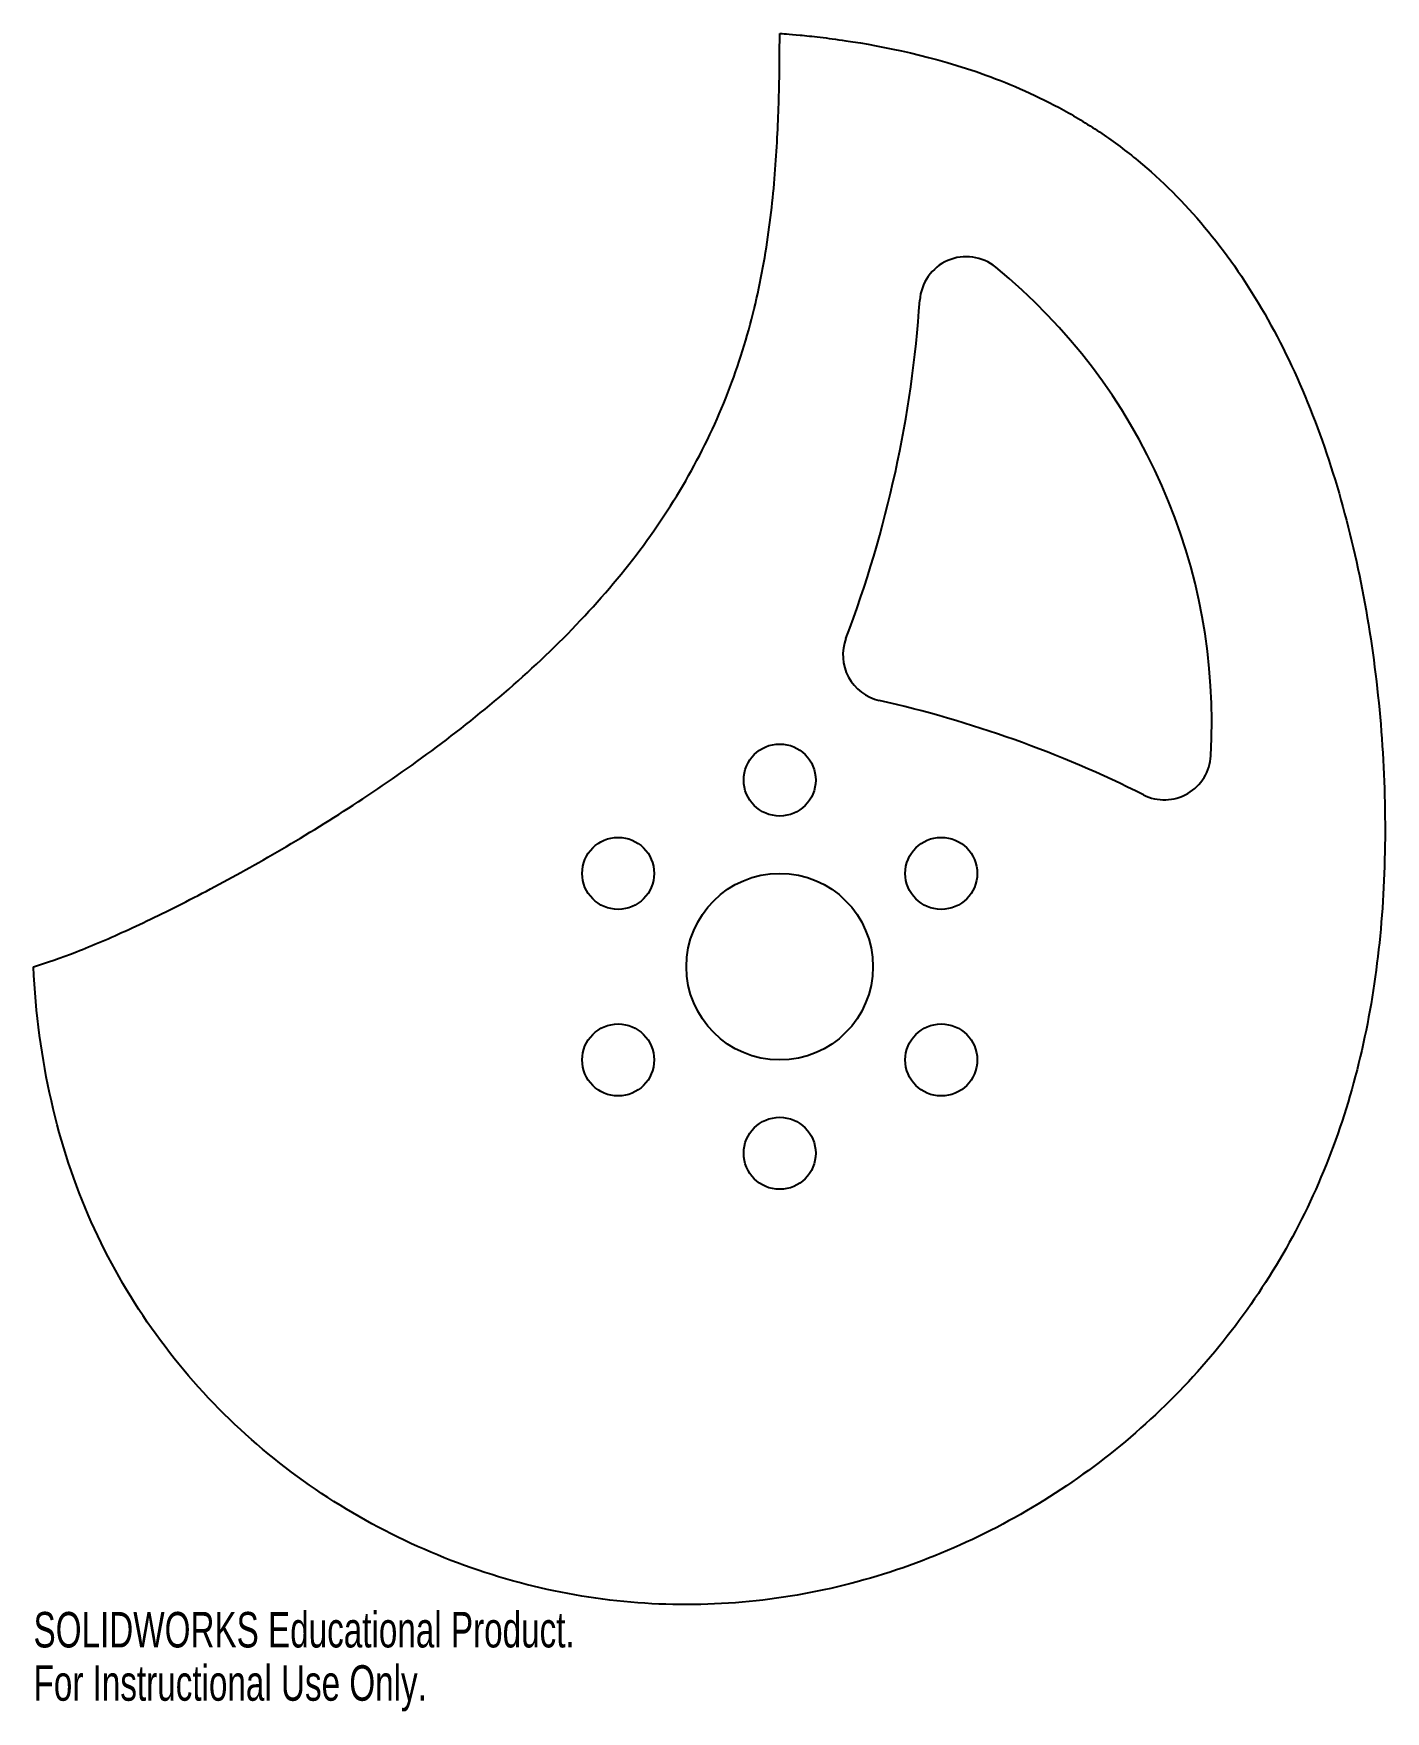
# Model space of a CAD drawing. Header units: inches. Extents: x -4 to 3.25, y -3.99 to 5.
import ezdxf

# ---------------------------------------------------------------- set-up
doc = ezdxf.new("R2010")
doc.units = ezdxf.units.IN
doc.header["$MEASUREMENT"] = 0
doc.styles.add('SLDTEXTSTYLE0', font='TXT', dxfattribs={"width": 0.7})

msp = doc.modelspace()

# ---------------------------------------------------------------- linework, layer by layer
at = {"color": 7, "linetype": 'Continuous', "lineweight": 25}
for centre, radius in [((0, 1), 0.193), ((-0.866, 0.5), 0.193), ((0.866, 0.5), 0.193), ((0, 0), 0.5), ((-0.866, -0.5), 0.193), ((0.866, -0.5), 0.193), ((0, -1), 0.193)]:
    msp.add_circle(centre, radius, dxfattribs=at)
for centre, radius, start, end in [((1.0002, 3.5542), 0.25, 50.77929, 176.15279), ((-0.8333, 1.3078), 3.1496, 356.76541, 50.77929), ((-5.5343, 3.9936), 6.2992, 339.22108, 356.15279), ((0.5889, 1.6702), 0.25, 159.22108, 257.2814), ((-0.8368, -4.6467), 6.2258, 63.41095, 77.2814), ((2.0617, 1.1442), 0.25, 243.41095, 356.76541)]:
    msp.add_arc(centre, radius, start, end, dxfattribs=at)
for points, knots in [([(0, 5), (0.0059, 5), (0.0181, 4.9994), (0.0547, 4.9967), (0.0792, 4.9947), (0.1396, 4.9889), (0.1755, 4.9852), (0.2576, 4.9753), (0.3036, 4.9693), (0.5555, 4.9318), (0.826, 4.8784), (1.1745, 4.7525), (1.2448, 4.7244), (1.3847, 4.6616), (1.4544, 4.627), (1.5919, 4.5509), (1.6598, 4.5094), (1.7927, 4.4193), (1.8577, 4.3707), (2.0476, 4.2141), (2.1672, 4.0953), (2.3887, 3.8306), (2.4906, 3.6847), (2.675, 3.3697), (2.7575, 3.2006), (2.9028, 2.8445), (2.9656, 2.6575), (3.072, 2.2717), (3.1156, 2.0728), (3.1841, 1.6695), (3.209, 1.4651), (3.2406, 1.0564), (3.2473, 0.8523), (3.2418, 0.449), (3.2295, 0.2498), (3.1834, -0.1407), (3.1495, -0.3322), (3.0576, -0.7053), (2.9996, -0.8869), (2.8582, -1.2385), (2.7748, -1.4084), (2.5831, -1.7339), (2.4748, -1.8894), (2.235, -2.1832), (2.1036, -2.3215), (1.8199, -2.5778), (1.6677, -2.6958), (1.185, -3.0148), (0.8282, -3.1806), (0.263, -3.3392), (0.0696, -3.377), (-0.3232, -3.4195), (-0.5226, -3.4241), (-0.9227, -3.3982), (-1.1235, -3.3677), (-1.5202, -3.2711), (-1.7161, -3.2052), (-2.0964, -3.039), (-2.2807, -2.9388), (-2.6307, -2.7058), (-2.7963, -2.5731), (-3.1023, -2.2775), (-3.2425, -2.1146), (-3.4913, -1.7611), (-3.5999, -1.5705), (-3.7806, -1.1639), (-3.8526, -0.9478), (-3.9566, -0.4917), (-3.9886, -0.2517), (-4, 0)], [0, 0, 0, 0, 0.015625, 0.015625, 0.03125, 0.03125, 0.046875, 0.046875, 0.0625, 0.0625, 0.125, 0.125, 0.140625, 0.140625, 0.15625, 0.15625, 0.171875, 0.171875, 0.1875, 0.1875, 0.21875, 0.21875, 0.25, 0.25, 0.28125, 0.28125, 0.3125, 0.3125, 0.34375, 0.34375, 0.375, 0.375, 0.40625, 0.40625, 0.4375, 0.4375, 0.46875, 0.46875, 0.5, 0.5, 0.53125, 0.53125, 0.5625, 0.5625, 0.59375, 0.59375, 0.625, 0.625, 0.6875, 0.6875, 0.71875, 0.71875, 0.75, 0.75, 0.78125, 0.78125, 0.8125, 0.8125, 0.84375, 0.84375, 0.875, 0.875, 0.90625, 0.90625, 0.9375, 0.9375, 0.96875, 0.96875, 1, 1, 1, 1]), ([(-4, 0), (-3.9319, 0.02), (-3.8552, 0.0467), (-3.6851, 0.1132), (-3.5915, 0.153), (-3.3884, 0.2461), (-3.2788, 0.2992), (-3.0454, 0.419), (-2.9215, 0.4857), (-2.6628, 0.6324), (-2.5279, 0.7126), (-2.2522, 0.8865), (-2.1113, 0.9802), (-1.8302, 1.181), (-1.69, 1.2881), (-1.4173, 1.515), (-1.2849, 1.6348), (-1.0348, 1.8862), (-0.9171, 2.0178), (-0.7022, 2.2906), (-0.605, 2.4319), (-0.4345, 2.7214), (-0.3613, 2.8696), (-0.239, 3.1686), (-0.1899, 3.3194), (-0.1125, 3.6178), (-0.0842, 3.7655), (-0.0424, 4.0515), (-0.029, 4.1899), (-0.011, 4.4516), (-0.0063, 4.5749), (-0.0009, 4.8024), (0, 4.9064), (0, 5)], [0, 0, 0, 0, 0.0625, 0.0625, 0.125, 0.125, 0.1875, 0.1875, 0.25, 0.25, 0.3125, 0.3125, 0.375, 0.375, 0.4375, 0.4375, 0.5, 0.5, 0.5625, 0.5625, 0.625, 0.625, 0.6875, 0.6875, 0.75, 0.75, 0.8125, 0.8125, 0.875, 0.875, 0.9375, 0.9375, 1, 1, 1, 1])]:
    msp.add_open_spline(points, degree=3, knots=knots, dxfattribs=at)

# ---------------------------------------------------------------- texts
at = {"color": 7, "linetype": 'Continuous', "char_height": 0.1903, "attachment_point": 1, "style": 'SLDTEXTSTYLE0'}
for s, insert in [('SOLIDWORKS Educational Product.', (-4, -3.4577)), ('For Instructional Use Only.', (-4, -3.7431))]:
    msp.add_mtext(s, dxfattribs=dict(at, insert=insert))

doc.saveas('drawing.dxf')
